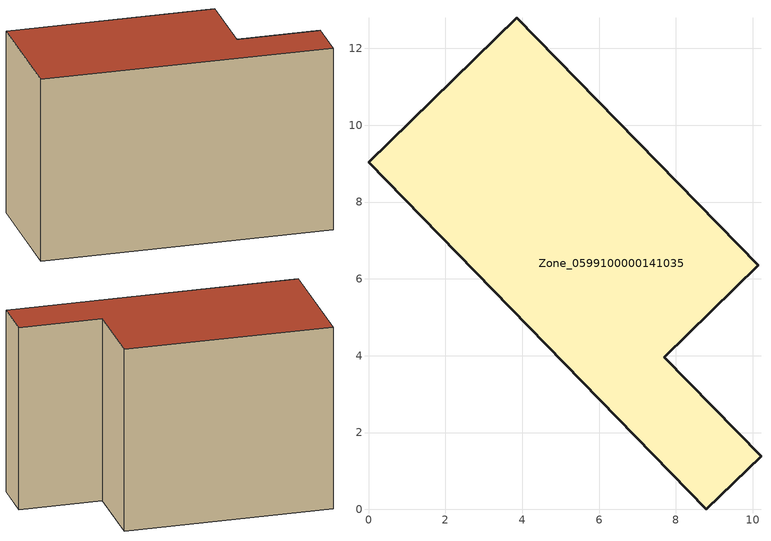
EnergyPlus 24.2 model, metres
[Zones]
Zone_0599100000141035
 floor ground (C_G): 0,9.04 3.86,12.8 10.14,6.35 7.7,3.96 10.22,1.38 8.79,0 z0
 wall outside (C_F): 3.86,12.8 0,9.04 8.79,0 10.22,1.38 7.7,3.96 10.14,6.35 3.86,12.8 z0:8.19
 roof outside (C_R): 0,9.04 8.79,0 10.22,1.38 7.7,3.96 10.14,6.35 3.86,12.8 z8.19
[BUILDING]
Pand.0599100000141035: North Axis=0; Terrain=City; Loads Convergence Tolerance Value=0.04; Temperature Convergence Tolerance Value=0.4; Solar Distribution=FullExterior; Maximum Number of Warmup Days=25; Minimum Number of Warmup Days=1
[Site:Location]
Rotterdam.The.Hague.AP_ZH_NLD Design_Conditions: Latitude=51.96; Longitude=4.45; Time Zone=1; Elevation=-4.5
[SITE:GROUNDTEMPERATURE:BUILDINGSURFACE]
18, 18, 18, 18, 18, 18, 18, 18, 18, 18, 18, 18
[MATERIAL] Thermal Absorptance=0.9; Solar Absorptance=0.7; Visible Absorptance=0.7
Name | Roughness | Thickness | Conductivity | Density | Specific Heat
G.TI.1975-1991 | MediumSmooth | 0.15 | 0.288461 | 540 | 1210
F.TI.1975-1991 | Rough | 0.3 | 0.230769 | 1920 | 840
R.TI.1975-1991 | MediumRough | 0.2 | 0.153846 | 1500 | 1000
[CONSTRUCTION]
C_G: G.TI.1975-1991
C_F: F.TI.1975-1991
C_R: R.TI.1975-1991
[ZONE]
Zone_0599100000141035: Type=1; Multiplier=1; Ceiling Height=Autocalculate; Volume=Autocalculate; Floor Area=autocalculate; Part of Total Floor Area=Yes
[ZONEINFILTRATION:DESIGNFLOWRATE]
Infil_Zone_0599100000141035: Zone or ZoneList or Space or SpaceList=Zone_0599100000141035; Schedule=AlwaysOn; Design Flow Rate Calculation Method=Flow/Area; Flow Rate per Floor Area=0.003; Constant Term Coefficient=1; Temperature Term Coefficient=0; Velocity Term Coefficient=0; Velocity Squared Term Coefficient=0
[HVACTEMPLATE:ZONE:IDEALLOADSAIRSYSTEM]
Zone_0599100000141035: Maximum Heating Supply Air Temperature=50; Minimum Cooling Supply Air Temperature=13; Maximum Heating Supply Air Humidity Ratio=0.0156; Minimum Cooling Supply Air Humidity Ratio=0.0077; Heating Limit=NoLimit; Cooling Limit=NoLimit; Dehumidification Control Type=ConstantSensibleHeatRatio; Cooling Sensible Heat Ratio=0.7; Dehumidification Setpoint=60; Humidification Control Type=None; Humidification Setpoint=30; Outdoor Air Method=None; Outdoor Air Flow Rate per Person=0.00944; Outdoor Air Flow Rate per Zone Floor Area=0; Outdoor Air Flow Rate per Zone=0; Demand Controlled Ventilation Type=None; Outdoor Air Economizer Type=NoEconomizer; Heat Recovery Type=None; Sensible Heat Recovery Effectiveness=0.7; Latent Heat Recovery Effectiveness=0.65
[ZONECONTROL:THERMOSTAT]
ThermostatControl_Zone_0599100000141035: Zone or ZoneList=Zone_0599100000141035; Control Type Schedule=DualSetpointControlType; Control 1=Thermostat_Zone_0599100000141035; Temperature Difference Between Cutout And Setpoint=0
[THERMOSTATSETPOINT:DUALSETPOINT]
Thermostat_Zone_0599100000141035: Heating Setpoint Temperature Schedule=HeatingSetpoint_Zone_0599100000141035; Cooling Setpoint Temperature Schedule=CoolingSetpoint_Zone_0599100000141035
[SCHEDULE:COMPACT]
HeatingSetpoint_Zone_0599100000141035: Through: 12/31, For: AllDays, Until: 24:00, 21
CoolingSetpoint_Zone_0599100000141035: Through: 12/31, For: AllDays, Until: 24:00, 24
DualSetpointControlType: Through: 12/31, For: AllDays, Until: 24:00, 4
AlwaysOn: Through: 12/31, For: AllDays, Until: 24:00, 1
